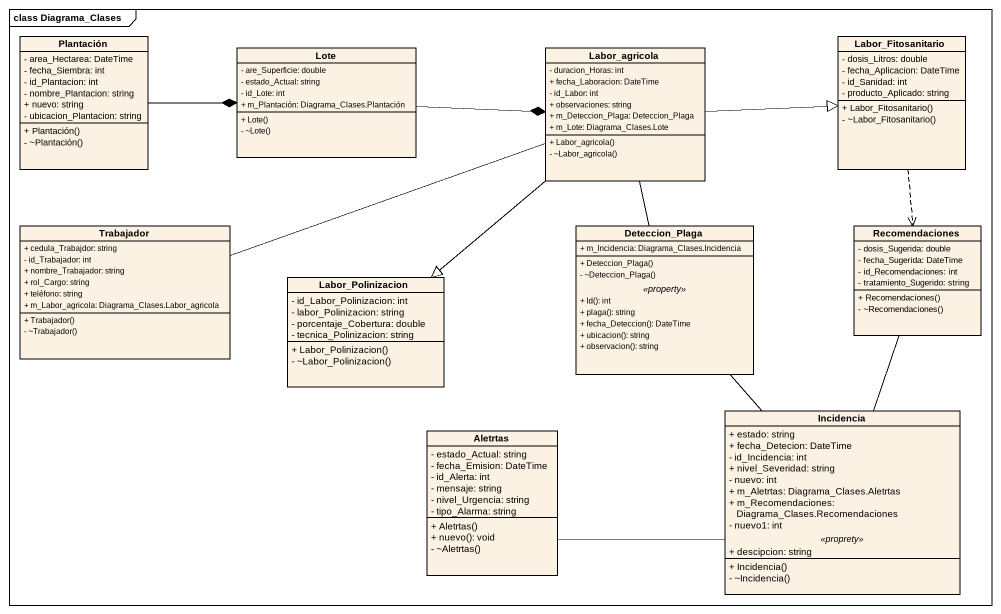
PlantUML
@startuml
mainframe class Diagrama_Clases
hide circle
hide empty members
skinparam classAttributeIconSize 0
class Plantación {
  - area_Hectarea: DateTime
  - fecha_Siembra: int
  - id_Plantacion: int
  - nombre_Plantacion: string
  + nuevo: string
  - ubicacion_Plantacion: string
  + Plantación()
  - ~Plantación()
}
class Lote {
  - are_Superficie: double
  - estado_Actual: string
  - id_Lote: int
  + m_Plantación: Diagrama_Clases.Plantación
  + Lote()
  - ~Lote()
}
class Labor_agricola {
  - duracion_Horas: int
  + fecha_Laboracion: DateTime
  - id_Labor: int
  + observaciones: string
  + m_Deteccion_Plaga: Deteccion_Plaga
  + m_Lote: Diagrama_Clases.Lote
  + Labor_agricola()
  - ~Labor_agricola()
}
class Labor_Fitosanitario {
  - dosis_Litros: double
  - fecha_Aplicacion: DateTime
  - id_Sanidad: int
  - producto_Aplicado: string
  + Labor_Fitosanitario()
  - ~Labor_Fitosanitario()
}
class Trabajador {
  + cedula_Trabajdor: string
  - id_Trabajador: int
  + nombre_Trabajador: string
  + rol_Cargo: string
  + teléfono: string
  + m_Labor_agricola: Diagrama_Clases.Labor_agricola
  + Trabajador()
  - ~Trabajador()
}
class Deteccion_Plaga {
  + m_Incidencia: Diagrama_Clases.Incidencia
  --
  + Deteccion_Plaga()
  - ~Deteccion_Plaga()
  .. <<property>> ..
  + Id(): int
  + plaga(): string
  + fecha_Deteccion(): DateTime
  + ubicacion(): string
  + observacion(): string
}
class Recomendaciones {
  - dosis_Sugerida: double
  - fecha_Sugerida: DateTime
  - id_Recomendaciones: int
  - tratamiento_Sugerido: string
  + Recomendaciones()
  - ~Recomendaciones()
}
class Labor_Polinizacion {
  - id_Labor_Polinizacion: int
  - labor_Polinizacion: string
  - porcentaje_Cobertura: double
  - tecnica_Polinizacion: string
  + Labor_Polinizacion()
  - ~Labor_Polinizacion()
}
class Incidencia {
  + estado: string
  + fecha_Detecion: DateTime
  - id_Incidencia: int
  + nivel_Severidad: string
  - nuevo: int
  + m_Aletrtas: Diagrama_Clases.Aletrtas
  + m_Recomendaciones: Diagrama_Clases.Recomendaciones
  - nuevo1: int
  .. <<proprety>> ..
  + descipcion: string
  --
  + Incidencia()
  - ~Incidencia()
}
class Aletrtas {
  - estado_Actual: string
  - fecha_Emision: DateTime
  - id_Alerta: int
  - mensaje: string
  - nivel_Urgencia: string
  - tipo_Alarma: string
  + Aletrtas()
  + nuevo(): void
  - ~Aletrtas()
}
Plantación -right-* Lote
Lote -right-* Labor_agricola
Labor_agricola -right-|> Labor_Fitosanitario
Labor_agricola -- Deteccion_Plaga
Labor_agricola --|> Labor_Polinizacion
Labor_Fitosanitario ..> Recomendaciones
Trabajador -right- Labor_agricola
Deteccion_Plaga -- Incidencia
Incidencia -up- Recomendaciones
Incidencia -left- Aletrtas
@enduml
